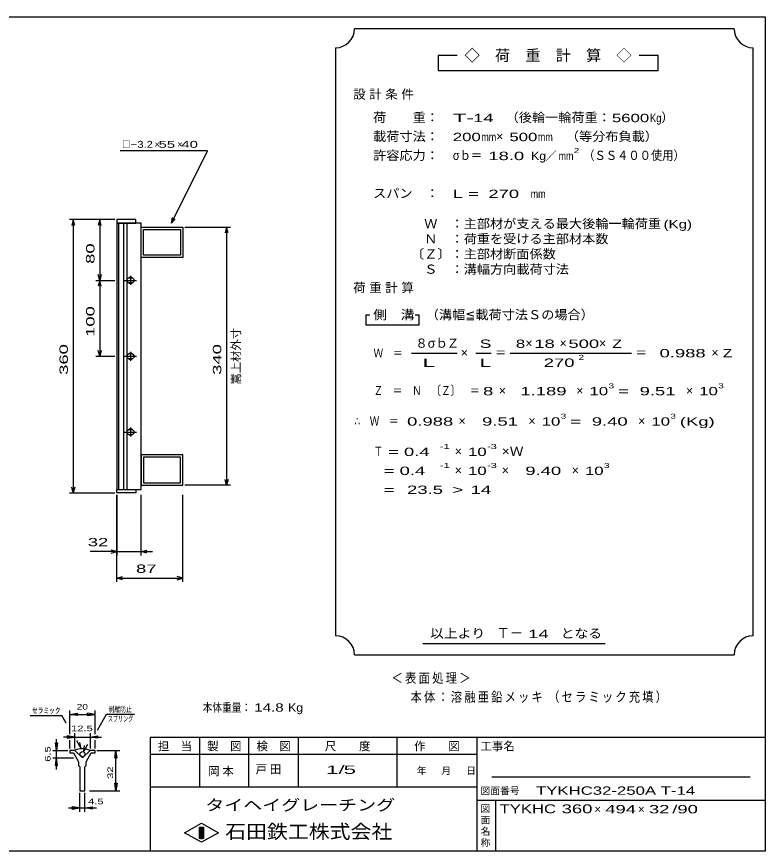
# Model space of a CAD drawing. Units: millimetres, scale not verified. Extents: x -910 to 862, y -642 to 530.
# Drawn here: x -124 to 862, y -570 to 530 of the extents above; entities that cross this region are included whole.
import ezdxf
from ezdxf.enums import TextEntityAlignment as Align

# ---------------------------------------------------------------- set-up
doc = ezdxf.new("R2010")
doc.units = ezdxf.units.MM
doc.header["$LTSCALE"] = 5
for name, color, linetype, lineweight in [('0_2', 150, 'Continuous', 25), ('16', 3, 'Continuous', 25), ('22', 2, 'Continuous', 25), ('32', 4, 'Continuous', 25)]:
    doc.layers.add(name, color=color, linetype=linetype, lineweight=lineweight)
doc.styles.add('ベクトル', font='')
doc.styles.get('ベクトル').set_extended_font_data('ベクトル')

msp = doc.modelspace()

# ---------------------------------------------------------------- linework, layer by layer
at = {"layer": '0_2'}
for p, q in [((-868, 529.5), (862, 529.5)), ((862, 529.5), (862, -570.5)), ((862, -420.5), (52, -420.5)), ((52, -420.5), (52, -570.5)), ((117, -420.5), (117, -485.5)), ((182, -485.5), (182, -420.5)), ((247, -420.5), (247, -485.5)), ((377, -485.5), (377, -420.5)), ((482, -420.5), (482, -570.5)), ((482, -443), (52, -443)), ((842, -473), (502, -473)), ((52, -485.5), (482, -485.5)), ((482, -503), (862, -503)), ((507, -570.5), (507, -503)), ((97, -546), (119.5, -533.5)), ((117, -538.5), (122, -538.5)), ((117, -553.5), (117, -538.5)), ((117, -538.5), (118, -538.5)), ((118, -538.5), (118, -553.5)), ((119, -553.5), (119, -538.5)), ((119, -538.5), (120, -538.5)), ((119.5, -533.5), (142, -546)), ((120, -538.5), (120, -553.5)), ((121, -553.5), (121, -538.5)), ((121, -538.5), (122, -538.5)), ((122, -538.5), (122, -553.5)), ((122, -538.5), (122, -553.5)), ((119.5, -558.5), (97, -546)), ((142, -546), (119.5, -558.5)), ((122, -553.5), (117, -553.5)), ((118, -553.5), (119, -553.5)), ((120, -553.5), (121, -553.5)), ((862, -570.5), (-868, -570.5))]:
    msp.add_line(p, q, dxfattribs=at)
at = {"layer": '16'}
for p, q in [((33, 262), (8, 262)), ((8, 262), (8, 257.5)), ((8, 257.5), (33, 257.5)), ((8, 257.5), (8, -93.5)), ((40, 257.5), (8, 257.5)), ((10, 257.5), (10, -93.5)), ((17, -93.5), (17, 257.5)), ((21, 257.5), (21, -93.5)), ((33, 257.5), (33, 262)), ((40, -93.5), (40, 257.5)), ((40, 252), (95, 252)), ((40, 212), (40, 252)), ((43, 249), (92, 249)), ((43, 215), (43, 249)), ((92, 249), (92, 215)), ((95, 252), (95, 212)), ((95, 212), (40, 212)), ((92, 215), (43, 215)), ((26, 188), (26, 176)), ((18, 182), (34, 182)), ((28, 185), (24, 185)), ((24, 179), (28, 179)), ((26, 88), (26, 76)), ((18, 82), (34, 82)), ((28, 85), (24, 85)), ((24, 79), (28, 79)), ((18, -18), (34, -18)), ((28, -15), (24, -15)), ((24, -21), (28, -21)), ((26, -12), (26, -24)), ((95, -48), (40, -48)), ((40, -48), (40, -88)), ((92, -51), (43, -51)), ((43, -51), (43, -85)), ((92, -85), (92, -51)), ((95, -88), (95, -48)), ((40, -88), (95, -88)), ((43, -85), (92, -85)), ((8, -93.5), (33, -93.5)), ((8, -98), (8, -93.5)), ((8, -93.5), (40, -93.5)), ((33, -98), (8, -98)), ((33, -93.5), (33, -98))]:
    msp.add_line(p, q, dxfattribs=at)
for centre, radius, start, end in [((24, 182), 3, 90, 270), ((26, 182), 4, 46.6, 133.4), ((26, 182), 4, 226.6, 313.4), ((28, 182), 3, 270, 90), ((24, 82), 3, 90, 270), ((26, 82), 4, 46.6, 133.4), ((26, 82), 4, 226.6, 313.4), ((28, 82), 3, 270, 90), ((24, -18), 3, 90, 270), ((26, -18), 4, 46.6, 133.4), ((26, -18), 4, 226.6, 313.4), ((28, -18), 3, 270, 90)]:
    msp.add_arc(centre, radius, start, end, dxfattribs=at)
at = {"layer": '22', "color": 4}
for p, q in [((821, 513.5), (321, 513.5)), ((296, 488.5), (296, -286.5)), ((846, -286.5), (846, 488.5)), ((456, 478.5), (431, 478.5)), ((431, 478.5), (431, 458.5)), ((721, 478.5), (696, 478.5)), ((721, 458.5), (721, 478.5)), ((431, 458.5), (721, 458.5)), ((127.5, 352.5), (12.5, 352.5)), ((80, 257.5), (127.5, 352.5)), ((80, 257.5), (81.5, 264.8)), ((5.5, 262), (-54.5, 262)), ((-49.5, 262), (-51.5, 254.5)), ((-47.5, 254.5), (-49.5, 262)), ((-49.5, 262), (-49.5, -98)), ((5.5, 262), (-19.5, 262)), ((-14.5, 262), (-16.5, 254.5)), ((-12.5, 254.5), (-14.5, 262)), ((-14.5, 262), (-14.5, 182)), ((80, 257.5), (85, 263)), ((97.5, 252), (157.5, 252)), ((152.5, 252), (150.5, 244.5)), ((154.5, 244.5), (152.5, 252)), ((152.5, 252), (152.5, -88)), ((-14.5, 182), (-16.5, 189.5)), ((-12.5, 189.5), (-14.5, 182)), ((-19.5, 182), (5.5, 182)), ((-14.5, 182), (-16.5, 174.5)), ((-12.5, 174.5), (-14.5, 182)), ((-14.5, 182), (-14.5, 82)), ((341, 136), (336, 136)), ((336, 136), (336, 123.5)), ((406, 136), (401, 136)), ((406, 123.5), (406, 136)), ((336, 123.5), (406, 123.5)), ((-14.5, 82), (-16.5, 89.5)), ((-12.5, 89.5), (-14.5, 82)), ((-19.5, 82), (5.5, 82)), ((396, 86), (456, 86)), ((481, 86), (501, 86)), ((526, 86), (686, 86)), ((157.5, -88), (97.5, -88)), ((152.5, -88), (150.5, -80.5)), ((154.5, -80.5), (152.5, -88)), ((-54.5, -98), (5.5, -98)), ((-49.5, -98), (-51.5, -90.5)), ((-47.5, -90.5), (-49.5, -98)), ((8, -100.5), (8, -180.5)), ((8, -215.5), (8, -100.5)), ((40, -180.5), (40, -100.5)), ((95, -215.5), (95, -100.5)), ((8, -175.5), (-27, -175.5)), ((8, -175.5), (0.5, -173.5)), ((0.5, -177.5), (8, -175.5)), ((8, -175.5), (40, -175.5)), ((40, -175.5), (47.5, -173.5)), ((47.5, -177.5), (40, -175.5)), ((40, -175.5), (55, -175.5)), ((8, -210.5), (15.5, -208.5)), ((95, -210.5), (87.5, -208.5)), ((15.5, -212.5), (8, -210.5)), ((8, -210.5), (95, -210.5)), ((87.5, -212.5), (95, -210.5)), ((411, -296.5), (651, -296.5)), ((321, -311.5), (821, -311.5))]:
    msp.add_line(p, q, dxfattribs=at)
for centre, start, end in [((296, 513.5), 270, 0), ((846, 513.5), 180, 270), ((296, -311.5), 0, 90), ((846, -311.5), 90, 180)]:
    msp.add_arc(centre, 25, start, end, dxfattribs=at)
at = {"layer": '32'}
for p, q in [((-54, -416), (-54, -385)), ((-20.667, -416), (-20.667, -385)), ((-106.167, -391.5), (-64.5, -391.5)), ((-58.667, -401.5), (-64.5, -391.5)), ((-54, -390), (-44, -388.5)), ((-44, -391.5), (-54, -390)), ((-54, -390), (-20.667, -390)), ((-44, -391.5), (-44, -388.5)), ((-20.667, -390), (-30.667, -388.5)), ((-30.667, -391.5), (-30.667, -388.5)), ((-30.667, -391.5), (-20.667, -390)), ((-17.665, -410.833), (-5.498, -389.833)), ((-5.498, -389.833), (31.168, -389.833)), ((-47.333, -435), (-47.333, -415)), ((-27.333, -415), (-27.333, -435)), ((-71.5, -437.5), (-73, -427.5)), ((-73, -427.5), (-70, -427.5)), ((-71.5, -437.5), (-71.5, -422.5)), ((-70, -427.5), (-71.5, -437.5)), ((-47.333, -420), (-62.333, -420)), ((-47.333, -420), (-57.333, -418.5)), ((-57.333, -418.5), (-57.333, -421.5)), ((-57.333, -421.5), (-47.333, -420)), ((-54, -435), (-54, -424)), ((-47.333, -420), (-27.333, -420)), ((-39, -435), (-44.833, -425)), ((-39, -435), (-40.833, -427.167)), ((-27.333, -420), (-17.333, -418.5)), ((-17.333, -421.5), (-27.333, -420)), ((-27.333, -420), (-12.333, -420)), ((-20.667, -435), (-20.667, -424)), ((-17.333, -418.5), (-17.333, -421.5)), ((-76.5, -437.5), (-56.5, -437.5)), ((-71.5, -447.5), (-71.5, -437.5)), ((-54, -437.5), (-54, -440.833)), ((-47.333, -437.5), (-54, -437.5)), ((-37.333, -447.5), (-47.333, -437.5)), ((-27.333, -437.5), (-37.333, -447.5)), ((-35.665, -439.167), (-29.998, -429.167)), ((-35.665, -439.167), (-34.498, -431.166)), ((-20.667, -437.5), (-27.333, -437.5)), ((-20.667, -440.833), (-20.667, -437.5)), ((-18.167, -437.5), (11.833, -437.5)), ((5.333, -447.5), (6.833, -437.5)), ((8.333, -447.5), (6.833, -437.5)), ((6.833, -490.833), (6.833, -437.5)), ((-76.5, -447.5), (-49, -447.5)), ((-73, -457.5), (-71.5, -447.5)), ((-70, -457.5), (-71.5, -447.5)), ((-71.5, -462.5), (-71.5, -447.5)), ((-54, -440.833), (-49, -440.833)), ((-49, -440.833), (-42.333, -452.5)), ((-32.333, -452.5), (-25.667, -440.833)), ((-25.667, -440.833), (-20.667, -440.833)), ((5.333, -447.5), (8.333, -447.5)), ((-73, -457.5), (-70, -457.5)), ((-42.333, -452.5), (-42.333, -457.5)), ((-42.333, -457.5), (-40.667, -459.167)), ((-40.667, -459.167), (-40.667, -490.833)), ((-34, -459.167), (-32.333, -457.5)), ((-34, -490.833), (-34, -459.167)), ((-32.333, -457.5), (-32.333, -452.5)), ((6.833, -490.833), (5.333, -480.833)), ((5.333, -480.833), (8.333, -480.833)), ((8.333, -480.833), (6.833, -490.833)), ((-40.667, -490.833), (-34, -490.833)), ((-40.667, -518.333), (-40.667, -493.333)), ((-34, -518.333), (-34, -493.333)), ((-28.167, -490.833), (11.833, -490.833)), ((-55.667, -513.333), (-40.667, -513.333)), ((-40.667, -513.333), (-50.667, -511.834)), ((-50.667, -514.833), (-50.667, -511.834)), ((-50.667, -514.833), (-40.667, -513.333)), ((-40.667, -513.333), (-34, -513.333)), ((-34, -513.333), (-24, -511.834)), ((-24, -514.833), (-34, -513.333)), ((-34, -513.333), (-19, -513.333)), ((-24, -514.833), (-24, -511.834))]:
    msp.add_line(p, q, dxfattribs=at)
msp.add_circle((-37.333, -442.5), 3.333, dxfattribs=at)
msp.add_arc((-37.502, -460.339), 25, 66, 113, dxfattribs=at)

# ---------------------------------------------------------------- texts
at = {"layer": '0_2', "style": 'ベクトル'}
for s, height, p in [('担\u3000当', 11, (62, -432)), ('製\u3000図', 11, (127, -432)), ('検\u3000図', 11, (192, -432)), ('尺\u3000\u3000度', 11, (282, -432)), ('作\u3000\u3000図', 11, (399.5, -432)), ('工事名', 11, (487, -432)), ('年', 9.164, (403, -464.25)), ('月', 9.164, (435.5, -464.25)), ('日', 9.164, (468, -464.25)), ('図面番号', 9.164, (487, -490.75)), ('図', 9.164, (487, -514.25)), ('面', 9.164, (487, -529.25)), ('名', 9.164, (487, -544.25)), ('称', 9.164, (487, -559.25))]:
    msp.add_text(s, height=height, dxfattribs=at).set_placement(p, align=Align.MIDDLE_LEFT)
at = {"layer": '0_2', "color": 222, "style": 'ベクトル'}
for s, height, width, p in [('タイヘイグレーチング', 14.66, 1.25, (124.5, -509.5)), ('石田鉄工株式会社', 18.33, 1.1, (150.75, -544.5))]:
    msp.add_text(s, height=height, dxfattribs=dict(at, width=width)).set_placement(p, align=Align.MIDDLE_LEFT)
at = {"layer": '22', "style": 'ベクトル'}
for s, height, p in [('◇\u3000荷\u3000重\u3000計\u3000算\u3000◇', 14.66, (466, 478.5)), ('）', 12.1, (725, 396.75)), ('×', 12.1, (507.5, 371.75)), ('×', 9.164, (57.5, 361.25)), ('×', 9.164, (87.5, 361.25)), ('／', 11, (572.25, 346)), ('８', 12.1, (401, 99.25)), ('σｂ', 12.1, (417.5, 99.25)), ('Ｚ', 12.1, (442.5, 99.25)), ('×', 12.1, (546, 99.25)), ('×', 12.1, (591, 99.25)), ('×', 12.1, (643, 99.25)), ('×', 12.1, (461, 86.75)), ('×', 12.1, (791, 86.75)), ('×', 12.1, (511, 36.75)), ('×', 12.1, (613, 36.75)), ('×', 12.1, (757.5, 36.75)), ('×', 12.1, (458, -3.25)), ('×', 12.1, (550, -3.25)), ('×', 12.1, (694.5, -3.25)), ('×', 12.1, (453, -43.25)), ('×', 12.1, (453, -68.25)), ('×', 12.1, (515, -68.25)), ('×', 12.1, (607, -68.25)), ('Ｔ－', 12.83, (508, -282.75)), ('×', 11, (637, -515)), ('×', 11, (694.5, -515))]:
    msp.add_text(s, height=height, dxfattribs=at).set_placement(p, align=Align.MIDDLE_LEFT)
for s, height, width, p in [('荷\u3000\u3000重：\u3000', 12.1, 1.05, (345.5, 396.75)), ('T-', 11, 2, (450.5, 396)), (' 14 ', 11, 1.65, (470.5, 396)), ('（後輪一輪荷重：', 12.1, 1.05, (520, 396.75)), ('5600', 11, 1.5, (660, 396)), ('Kg', 11, 0.85, (710, 396)), ('載荷寸法：\u3000', 12.1, 1.05, (345.5, 371.75)), ('200', 11, 1.5, (450.5, 371)), ('mm', 11, 0.8, (488, 371)), ('500', 11, 1.5, (525, 371)), ('mm', 11, 0.8, (562.5, 371)), ('\u3000（等分布負載）', 12.1, 1.05, (582, 371.75)), ('□－', 9.164, 0.8, (15, 361.25)), ('3.2', 9.164, 1.2, (35, 361.25)), (' 55 ', 9.164, 1.6, (57.5, 361.25)), (' 40 ', 9.164, 1.6, (87.5, 361.25)), ('許容応力：\u3000', 12.1, 1.05, (345.5, 346.75)), ('σｂ＝', 12.1, 0.9, (450.5, 346.75)), ('2', 6.598, 1.5, (609.75, 353)), ('（ＳＳ４００使用）', 12.1, 0.9, (622.25, 346.75)), (' 18.0', 11, 1.65, (490.5, 346)), ('Kg', 11, 1.1, (553.5, 346)), ('mm', 11, 0.8, (589.75, 346)), ('スパン\u3000：\u3000', 12.1, 1.05, (345.5, 296.75)), ('L = ', 11, 1.65, (450.5, 296)), (' 270 ', 11, 1.65, (490.5, 296)), ('mm', 11, 0.8, (553, 296)), ('\u3000Ｗ\u3000：主部材が支える最大後輪一輪荷重', 12.1, 1.05, (395.5, 256.75)), ('(Kg)', 11, 1.35, (728, 256)), ('\u3000Ｎ\u3000：荷重を受ける主部材本数', 12.1, 1.05, (395.5, 236.75)), ('〔Ｚ〕：主部材断面係数', 12.1, 1.05, (395.5, 216.75)), ('\u3000Ｓ\u3000：溝幅方向載荷寸法', 12.1, 1.05, (395.5, 196.75)), ('側\u3000溝', 12.1, 1.1, (345.5, 136.75)), ('\u3000（溝幅≦載荷寸法Ｓの場合）', 12.1, 1.05, (397.5, 136.75)), ('S', 11, 1.55, (486, 98.5)), ('8', 11, 1.5, (533.5, 98.5)), (' 18 ', 11, 1.65, (551, 98.5)), (' 500 ', 11, 1.65, (596, 98.5)), ('Z', 11, 1.4, (660.5, 98.5)), ('Ｗ\u3000＝', 11, 0.85, (346, 86)), ('＝', 12.1, 0.9, (506, 86.75)), ('＝', 12.1, 0.9, (691, 86.75)), (' 0.988', 11, 1.65, (716, 86)), ('Z', 11, 1.4, (806, 86)), ('L', 11, 1.8, (486, 73.5)), (' 270 ', 11, 1.65, (563.5, 73.5)), ('2', 6.598, 1.5, (616, 80.5)), ('Ｚ\u3000＝\u3000Ｎ\u3000〔Ｚ〕\u3000＝', 12.1, 0.75, (346, 36.75)), ('3', 6.598, 1.5, (655.5, 43)), ('3', 6.598, 1.5, (800, 43)), (' 8 ', 11, 1.65, (483.5, 36)), ('  1.189', 11, 1.65, (526, 36)), ('10', 11, 1.5, (630.5, 36)), ('=', 11, 1.7, (668, 36)), ('  9.51', 11, 1.65, (683, 36)), ('10', 11, 1.5, (775, 36)), ('∴\u3000Ｗ\u3000＝', 12.1, 0.75, (321, -3.25)), (' 0.988', 11, 1.65, (383.5, -4)), ('  9.51', 11, 1.65, (475.5, -4)), ('10', 11, 1.5, (567.5, -4)), ('3', 6.598, 1.5, (592.5, 3)), ('  9.40', 11, 1.65, (620, -4)), ('10', 11, 1.5, (712, -4)), ('3', 6.598, 1.5, (737, 3)), ('(Kg)', 11, 1.65, (749.5, -4)), ('=', 11, 1.7, (605, -4)), ('Ｔ', 12.1, 0.75, (346, -43.25)), (' = 0.4', 11, 1.65, (358.5, -44)), ('-1', 6.598, 1.65, (433.5, -37)), ('10', 11, 1.5, (470.5, -44)), ('-3', 6.598, 1.65, (495.5, -37)), ('×Ｗ', 12.1, 1.1, (515, -43.25)), ('  = 0.4', 11, 1.65, (346, -69)), ('-1', 6.598, 1.65, (433.5, -62)), ('10', 11, 1.5, (470.5, -69)), ('-3', 6.598, 1.65, (495.5, -62)), ('  9.40', 11, 1.65, (532.5, -69)), ('10', 11, 1.5, (624.5, -69)), ('3', 6.598, 1.5, (649.5, -62)), ('  =', 11, 1.65, (346, -94)), (' 23.5', 11, 1.65, (383.5, -94)), ('>', 11, 1.7, (449.75, -94)), (' 14 ', 11, 1.65, (467.25, -94)), (' 32 ', 11, 1.65, (-37, -163)), (' 87 ', 11, 1.65, (26.5, -198)), ('以上より\u3000', 12.1, 1.1, (420.5, -283.25)), (' 14 ', 11, 1.65, (543, -284)), ('となる', 12.1, 1.1, (592.5, -283.25)), ('本体重量：', 11, 0.85, (121, -381)), (' 14.8', 11, 1.35, (183.5, -381)), ('Kg', 11, 1.1, (233.5, -381)), ('1/', 11, 2, (283.5, -463)), (' 5 ', 11, 2, (298.5, -463)), ('TYKHC32-250A T-14', 11, 1.5, (560, -490.5)), ('TYKHC', 11.73, 1.4, (512, -514.5)), (' 360 ', 11.73, 1.55, (587, -514.5)), (' 494 ', 11, 1.65, (644.5, -515)), (' 32 ', 11, 1.65, (702, -515)), ('/', 11, 1.65, (739.5, -515)), (' 90 ', 11, 1.65, (739.5, -515))]:
    msp.add_text(s, height=height, dxfattribs=dict(at, width=width)).set_placement(p, align=Align.MIDDLE_LEFT)
at = {"layer": '22', "style": 'ベクトル', "width": 1.65}
for s, p in [(' 80 ', (-27, 197)), (' 100 ', (-27, 100.75)), (' 360 ', (-62, 50.75)), (' 340', (140, 50.75))]:
    msp.add_text(s, height=11, rotation=90, dxfattribs=at).set_placement(p, align=Align.MIDDLE_LEFT)
at = {"layer": '22', "style": 'ベクトル'}
msp.add_text('嵩上材外寸', height=11, rotation=90, dxfattribs=at).set_placement((165, 44.5), align=Align.MIDDLE_LEFT)
at = {"layer": '22', "attachment_point": 4, "style": 'ベクトル'}
for s, insert, char_height in [('\\T1.28;設計条件', (319.25, 426.75), 12.1), ('\\T1.28;荷重計算', (319.25, 171.75), 12.1), ('\\T1.5;\\W2;\\~L\\~', (398.5, 73.5), 11), ('\\T1.2;\\W0.85;＜表面処理＞', (369.75, -342.75), 12.83), ('\\T1.19;\\W0.85;本体：溶融亜鉛メッキ', (394.75, -367.75), 12.83), ('\\T1.19;\\W0.85;（セラミック充填）', (576, -367.75), 12.83), ('\\T1.25;岡本\u3000', (128.25, -465.5), 11), ('\\T1.25;戸田\u3000', (190.75, -463), 11)]:
    msp.add_mtext(s, dxfattribs=dict(at, insert=insert, char_height=char_height))
at = {"layer": '32', "color": 2, "style": 'ベクトル'}
for s, width, p in [('ｾﾗﾐｯｸ', 1.5, (-103.667, -385)), ('20', 1.35, (-44.833, -380)), ('剥離防止', 0.75, (-2.998, -383.333)), ('スプリング', 0.65, (-3.832, -395.833)), ('12.5', 1.5, (-52.333, -408.5)), (' 4.5 ', 1.5, (-34, -504.833))]:
    msp.add_text(s, height=7.331, dxfattribs=dict(at, width=width)).set_placement(p, align=Align.MIDDLE_LEFT)
at = {"layer": '32', "color": 2, "style": 'ベクトル', "width": 1.5}
for s, p in [('6.5', (-83, -452.5)), (' 32 ', (-0.667, -479.167))]:
    msp.add_text(s, height=7.331, rotation=90, dxfattribs=at).set_placement(p, align=Align.MIDDLE_LEFT)

doc.saveas('drawing.dxf')
